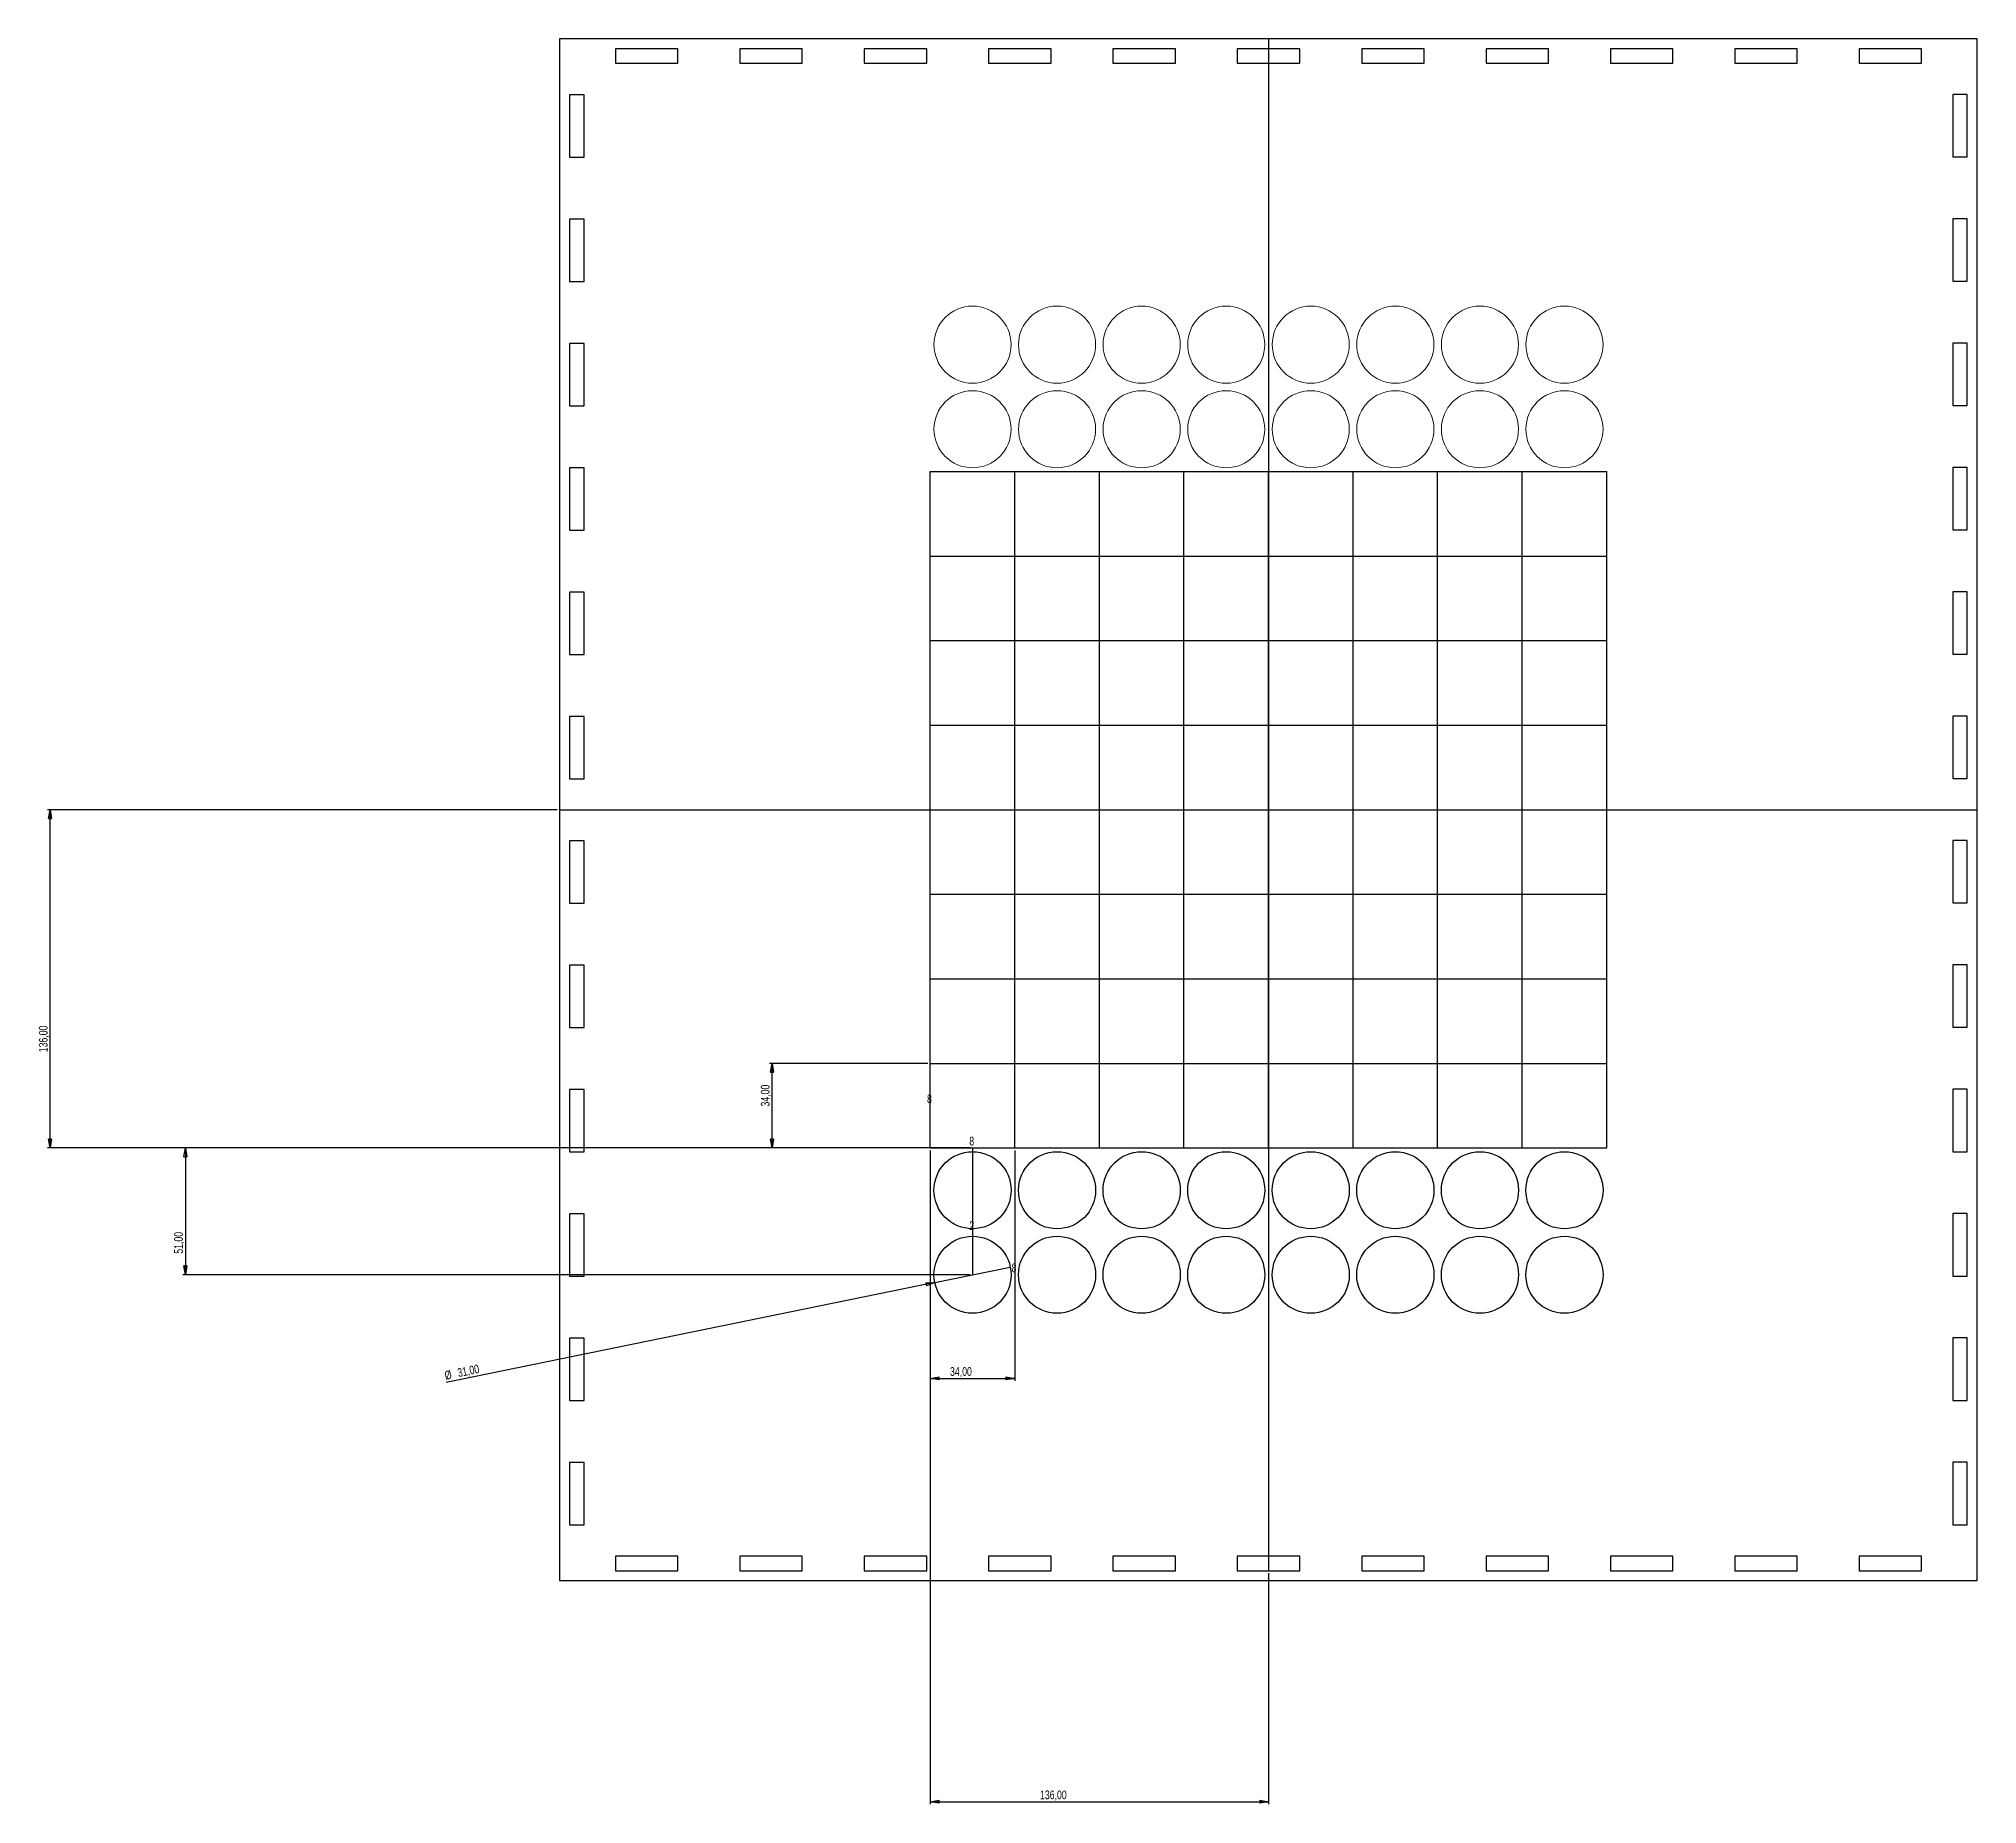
# Paper-space layout 'SW_Model_1' of a CAD drawing. Header units: millimetres. Extents: x -494 to 285, y -400 to 310.
import ezdxf

# ---------------------------------------------------------------- set-up
doc = ezdxf.new("R2010")
doc.units = ezdxf.units.MM
doc.layers.add('SLD-0', color=179, linetype='Continuous')
doc.styles.add('SLDTEXTSTYLE0', font='TXT', dxfattribs={"width": 0.75})
doc.dimstyles.new('SLDDIMSTYLE0', dxfattribs={"dimtxt": 3.5, "dimasz": 3.556, "dimexe": 0, "dimexo": 0.0625, "dimgap": 0.875, "dimtad": 1, "dimrnd": 1e-09, "dimzin": 12, "dimdsep": 46, "dimtxsty": 'SLDTEXTSTYLE0', "dimblk1": 'CLOSED', "dimblk2": 'CLOSED', "dimsah": 1, "dimcen": 0.09, "dimadec": 0, "dimazin": 3, "dimtfac": 1, "dimtdec": 4, "dimtofl": 0, "dimtmove": 0, "dimatfit": 3, "dimldrblk": 'CLOSED', "dimfxl": 1, "dimfrac": 2, "dimtolj": 1, "dimtzin": 12, "dimarcsym": 0})
doc.dimstyles.new('SLDDIMSTYLE1', dxfattribs={"dimtxt": 3.5, "dimasz": 3.556, "dimexe": 0, "dimexo": 0.0625, "dimgap": 0.875, "dimtad": 1, "dimrnd": 1e-09, "dimzin": 12, "dimdsep": 46, "dimtxsty": 'SLDTEXTSTYLE0', "dimblk1": 'NONE', "dimblk2": 'NONE', "dimsah": 1, "dimcen": 0.09, "dimadec": 0, "dimazin": 3, "dimtfac": 1, "dimtdec": 4, "dimtmove": 0, "dimatfit": 0, "dimldrblk": 'NONE', "dimfxl": 1, "dimfrac": 2, "dimtolj": 1, "dimtzin": 12, "dimarcsym": 0})
doc.dimstyles.new('SLDDIMSTYLE2', dxfattribs={"dimtxt": 3.5, "dimasz": 3.556, "dimexe": 0, "dimexo": 0.0625, "dimgap": 0.875, "dimtad": 1, "dimrnd": 1e-09, "dimzin": 12, "dimdsep": 46, "dimtxsty": 'SLDTEXTSTYLE0', "dimblk1": 'NONE', "dimblk2": 'CLOSED', "dimsah": 1, "dimcen": 0, "dimadec": 0, "dimazin": 3, "dimtfac": 1, "dimtdec": 4, "dimtmove": 0, "dimatfit": 3, "dimldrblk": 'NONE', "dimfxl": 1, "dimfrac": 2, "dimtolj": 1, "dimtzin": 12, "dimarcsym": 0})

# ---------------------------------------------------------------- blocks, each defined once
blk = doc.blocks.new('_Closed')
at = {"color": 0, "linetype": 'ByBlock', "lineweight": -2}
for p, q in [((-1, 0.166667), (0, 0)), ((-1, 0.166667), (-1, -0.166667)), ((0, 0), (-1, -0.166667)), ((0, 0), (-1, 0))]:
    blk.add_line(p, q, dxfattribs=at)
blk = doc.blocks.new('_D')
at = {"layer": 'SLD-0'}
for p, q in [((-135.96, -137), (-135.94, -399.9)), ((0.05, -307), (0.06, -399.89)), ((-135.94, -398.9), (0.06, -398.89))]:
    blk.add_line(p, q, dxfattribs=at)
at = {"layer": 'SLD-0', "xscale": 3.556, "yscale": 3.556}
for p, rotation in [((-135.94, -398.9), 180.0046506314), ((0.06, -398.89), 0.0046506314)]:
    blk.add_blockref('_Closed', p, dxfattribs=dict(at, rotation=rotation))
at = {"layer": 'SLD-0', "insert": (-91.84, -394.38), "char_height": 3.5, "attachment_point": 1, "rotation": 0.00465, "style": 'SLDTEXTSTYLE0'}
blk.add_mtext('136,00', dxfattribs=at)
blk = doc.blocks.new('_D_1')
at = {"layer": 'SLD-0'}
for p, q in [((-286, 0), (-490.84, 0)), ((-489.84, -136), (-489.84, 0)), ((-136.96, -136), (-490.84, -136))]:
    blk.add_line(p, q, dxfattribs=at)
at = {"layer": 'SLD-0', "xscale": 3.556, "yscale": 3.556}
for p, rotation in [((-489.84, 0), 90), ((-489.84, -136), 270)]:
    blk.add_blockref('_Closed', p, dxfattribs=dict(at, rotation=rotation))
at = {"layer": 'SLD-0', "insert": (-494.36, -97.53), "char_height": 3.5, "attachment_point": 1, "rotation": 90, "style": 'SLDTEXTSTYLE0'}
blk.add_mtext('136,00', dxfattribs=at)
blk = doc.blocks.new('_D_2')
at = {"layer": 'SLD-0'}
for p, q in [((-136.96, -102), (-200.57, -102)), ((-199.57, -136), (-199.57, -102)), ((-136.96, -136), (-200.57, -136))]:
    blk.add_line(p, q, dxfattribs=at)
at = {"layer": 'SLD-0', "xscale": 3.556, "yscale": 3.556}
for p, rotation in [((-199.57, -102), 90), ((-199.57, -136), 270)]:
    blk.add_blockref('_Closed', p, dxfattribs=dict(at, rotation=rotation))
at = {"layer": 'SLD-0', "insert": (-204.08, -119.36), "char_height": 3.5, "attachment_point": 1, "rotation": 90, "style": 'SLDTEXTSTYLE0'}
blk.add_mtext('34,00', dxfattribs=at)
blk = doc.blocks.new('_D_3')
at = {"layer": 'SLD-0'}
for p, q in [((-135.96, -137), (-135.96, -229.66)), ((-101.96, -137), (-101.96, -229.66)), ((-135.96, -228.66), (-101.96, -228.66))]:
    blk.add_line(p, q, dxfattribs=at)
at = {"layer": 'SLD-0', "xscale": 3.556, "yscale": 3.556, "rotation": 180}
blk.add_blockref('_Closed', (-135.96, -228.66), dxfattribs=at)
at = {"layer": 'SLD-0', "xscale": 3.556, "yscale": 3.556}
blk.add_blockref('_Closed', (-101.96, -228.66), dxfattribs=at)
at = {"layer": 'SLD-0', "insert": (-128.02, -224.15), "char_height": 3.5, "attachment_point": 1, "style": 'SLDTEXTSTYLE0'}
blk.add_mtext('34,00', dxfattribs=at)
blk = doc.blocks.new('_D_4')
at = {"color": 7, "linetype": 'Continuous', "lineweight": 18, "insert": (-120.26, -131.49), "char_height": 3.5, "attachment_point": 1, "style": 'SLDTEXTSTYLE0'}
blk.add_mtext('8', dxfattribs=at)
blk = doc.blocks.new('_None')
blk = doc.blocks.new('_D_5')
at = {"color": 7, "linetype": 'Continuous', "lineweight": 18, "insert": (-137.26, -114.49), "char_height": 3.5, "attachment_point": 1, "style": 'SLDTEXTSTYLE0'}
blk.add_mtext('8', dxfattribs=at)
blk = doc.blocks.new('_D_6')
at = {"layer": 'SLD-0'}
for p, q in [((-119.96, -136), (-436.47, -136)), ((-435.47, -136), (-435.47, -187)), ((-119.96, -187), (-436.47, -187))]:
    blk.add_line(p, q, dxfattribs=at)
at = {"layer": 'SLD-0', "xscale": 3.556, "yscale": 3.556}
for p, rotation in [((-435.47, -136), 90), ((-435.47, -187), 270)]:
    blk.add_blockref('_Closed', p, dxfattribs=dict(at, rotation=rotation))
at = {"layer": 'SLD-0', "insert": (-439.98, -178.54), "char_height": 3.5, "attachment_point": 1, "rotation": 90, "style": 'SLDTEXTSTYLE0'}
blk.add_mtext('51,00', dxfattribs=at)
blk = doc.blocks.new('_D_7')
at = {"layer": 'SLD-0'}
for q in [(-103.78, -183.9), (-330.6, -230.27)]:
    blk.add_line((-134.15, -190.1), q, dxfattribs=at)
at = {"layer": 'SLD-0', "xscale": 3.556, "yscale": 3.556, "rotation": 11.5552629763}
blk.add_blockref('_Closed', (-134.15, -190.1), dxfattribs=at)
at = {"layer": 'SLD-0', "char_height": 3.5, "attachment_point": 1, "rotation": 11.55526, "style": 'SLDTEXTSTYLE0'}
for s, insert in [('%%c', (-331.5, -225.85)), ('31,00', (-326.34, -224.74))]:
    blk.add_mtext(s, dxfattribs=dict(at, insert=insert))
blk = doc.blocks.new('_D_8')
at = {"color": 7, "linetype": 'Continuous', "lineweight": 18, "insert": (-103.26, -182.49), "char_height": 3.5, "attachment_point": 1, "style": 'SLDTEXTSTYLE0'}
blk.add_mtext('8', dxfattribs=at)
blk = doc.blocks.new('_D_9')
at = {"color": 7, "linetype": 'Continuous', "lineweight": 18, "insert": (-120.26, -165.49), "char_height": 3.5, "attachment_point": 1, "style": 'SLDTEXTSTYLE0'}
blk.add_mtext('2', dxfattribs=at)

psp = doc.layouts.new('SW_Model_1')

# ---------------------------------------------------------------- linework, layer by layer
at = {"layer": 'SLD-0', "color": 7, "linetype": 'Continuous', "lineweight": 25}
for p, q in [((285, 310), (-285, 310)), ((-285, 310), (-285, -310)), ((-262.5, 306), (-262.5, 300.15)), ((-237.4, 306), (-262.5, 306)), ((-237.4, 300.15), (-237.4, 306)), ((-187.4, 306), (-212.5, 306)), ((-212.5, 306), (-212.5, 300.15)), ((-187.4, 300.15), (-187.4, 306)), ((-137.4, 306), (-162.5, 306)), ((-162.5, 306), (-162.5, 300.15)), ((-137.4, 300.15), (-137.4, 306)), ((-87.4, 306), (-112.5, 306)), ((-112.5, 306), (-112.5, 300.15)), ((-87.4, 300.15), (-87.4, 306)), ((-37.4, 306), (-62.5, 306)), ((-62.5, 306), (-62.5, 300.15)), ((-37.4, 300.15), (-37.4, 306)), ((12.6, 306), (-12.5, 306)), ((-12.5, 306), (-12.5, 300.15)), ((12.6, 300.15), (12.6, 306)), ((62.6, 306), (37.5, 306)), ((37.5, 306), (37.5, 300.15)), ((62.6, 300.15), (62.6, 306)), ((112.6, 306), (87.5, 306)), ((87.5, 306), (87.5, 300.15)), ((112.6, 300.15), (112.6, 306)), ((162.6, 306), (137.5, 306)), ((137.5, 306), (137.5, 300.15)), ((162.6, 300.15), (162.6, 306)), ((212.6, 306), (187.5, 306)), ((187.5, 306), (187.5, 300.15)), ((212.6, 300.15), (212.6, 306)), ((262.6, 306), (237.5, 306)), ((237.5, 306), (237.5, 300.15)), ((262.6, 300.15), (262.6, 306)), ((285, -310), (285, 310)), ((-262.5, 300.15), (-237.4, 300.15)), ((-212.5, 300.15), (-187.4, 300.15)), ((-162.5, 300.15), (-137.4, 300.15)), ((-112.5, 300.15), (-87.4, 300.15)), ((-62.5, 300.15), (-37.4, 300.15)), ((-12.5, 300.15), (12.6, 300.15)), ((37.5, 300.15), (62.6, 300.15)), ((87.5, 300.15), (112.6, 300.15)), ((137.5, 300.15), (162.6, 300.15)), ((187.5, 300.15), (212.6, 300.15)), ((237.5, 300.15), (262.6, 300.15)), ((-281, 287.5), (-281, 262.4)), ((-275.15, 287.5), (-281, 287.5)), ((-275.15, 262.4), (-275.15, 287.5)), ((281, 287.6), (275.15, 287.6)), ((275.15, 287.6), (275.15, 262.5)), ((281, 262.5), (281, 287.6)), ((-281, 262.4), (-275.15, 262.4)), ((275.15, 262.5), (281, 262.5)), ((-275.15, 237.5), (-281, 237.5)), ((-281, 237.5), (-281, 212.4)), ((-275.15, 212.4), (-275.15, 237.5)), ((275.15, 237.6), (275.15, 212.5)), ((281, 237.6), (275.15, 237.6)), ((281, 212.5), (281, 237.6)), ((-281, 212.4), (-275.15, 212.4)), ((275.15, 212.5), (281, 212.5)), ((-275.15, 187.5), (-281, 187.5)), ((-281, 187.5), (-281, 162.4)), ((-275.15, 162.4), (-275.15, 187.5)), ((275.15, 187.6), (275.15, 162.5)), ((281, 187.6), (275.15, 187.6)), ((281, 162.5), (281, 187.6)), ((-281, 162.4), (-275.15, 162.4)), ((275.15, 162.5), (281, 162.5)), ((-275.15, 137.5), (-281, 137.5)), ((-281, 137.5), (-281, 112.4)), ((-275.15, 112.4), (-275.15, 137.5)), ((275.15, 137.6), (275.15, 112.5)), ((281, 137.6), (275.15, 137.6)), ((281, 112.5), (281, 137.6)), ((-281, 112.4), (-275.15, 112.4)), ((275.15, 112.5), (281, 112.5)), ((-275.15, 87.5), (-281, 87.5)), ((-281, 87.5), (-281, 62.4)), ((-275.15, 62.4), (-275.15, 87.5)), ((275.15, 87.6), (275.15, 62.5)), ((281, 87.6), (275.15, 87.6)), ((281, 62.5), (281, 87.6)), ((-281, 62.4), (-275.15, 62.4)), ((275.15, 62.5), (281, 62.5)), ((-275.15, 37.5), (-281, 37.5)), ((-281, 37.5), (-281, 12.4)), ((-275.15, 12.4), (-275.15, 37.5)), ((275.15, 37.6), (275.15, 12.5)), ((281, 37.6), (275.15, 37.6)), ((281, 12.5), (281, 37.6)), ((-281, 12.4), (-275.15, 12.4)), ((275.15, 12.5), (281, 12.5)), ((-275.15, -12.5), (-281, -12.5)), ((-281, -12.5), (-281, -37.6)), ((-275.15, -37.6), (-275.15, -12.5)), ((275.15, -12.4), (275.15, -37.5)), ((281, -12.4), (275.15, -12.4)), ((281, -37.5), (281, -12.4)), ((-281, -37.6), (-275.15, -37.6)), ((275.15, -37.5), (281, -37.5)), ((-275.15, -62.5), (-281, -62.5)), ((-281, -62.5), (-281, -87.6)), ((-275.15, -87.6), (-275.15, -62.5)), ((275.15, -62.4), (275.15, -87.5)), ((281, -62.4), (275.15, -62.4)), ((281, -87.5), (281, -62.4)), ((-281, -87.6), (-275.15, -87.6)), ((275.15, -87.5), (281, -87.5)), ((-275.15, -112.5), (-281, -112.5)), ((-281, -112.5), (-281, -137.6)), ((-275.15, -137.6), (-275.15, -112.5)), ((275.15, -112.4), (275.15, -137.5)), ((281, -112.4), (275.15, -112.4)), ((281, -137.5), (281, -112.4)), ((-281, -137.6), (-275.15, -137.6)), ((275.15, -137.5), (281, -137.5)), ((-275.15, -162.5), (-281, -162.5)), ((-281, -162.5), (-281, -187.6)), ((-275.15, -187.6), (-275.15, -162.5)), ((275.15, -162.4), (275.15, -187.5)), ((281, -162.4), (275.15, -162.4)), ((281, -187.5), (281, -162.4)), ((-281, -187.6), (-275.15, -187.6)), ((275.15, -187.5), (281, -187.5)), ((-275.15, -212.5), (-281, -212.5)), ((-281, -212.5), (-281, -237.6)), ((-275.15, -237.6), (-275.15, -212.5)), ((275.15, -212.4), (275.15, -237.5)), ((281, -212.4), (275.15, -212.4)), ((281, -237.5), (281, -212.4)), ((-281, -237.6), (-275.15, -237.6)), ((275.15, -237.5), (281, -237.5)), ((-275.15, -262.5), (-281, -262.5)), ((-281, -262.5), (-281, -287.6)), ((-275.15, -287.6), (-275.15, -262.5)), ((275.15, -262.4), (275.15, -287.5)), ((281, -262.4), (275.15, -262.4)), ((281, -287.5), (281, -262.4)), ((-281, -287.6), (-275.15, -287.6)), ((275.15, -287.5), (281, -287.5)), ((-262.5, -300.15), (-262.5, -306)), ((-237.4, -300.15), (-262.5, -300.15)), ((-237.4, -306), (-237.4, -300.15)), ((-212.5, -300.15), (-212.5, -306)), ((-187.4, -300.15), (-212.5, -300.15)), ((-187.4, -306), (-187.4, -300.15)), ((-162.5, -300.15), (-162.5, -306)), ((-137.4, -300.15), (-162.5, -300.15)), ((-137.4, -306), (-137.4, -300.15)), ((-112.5, -300.15), (-112.5, -306)), ((-87.4, -300.15), (-112.5, -300.15)), ((-87.4, -306), (-87.4, -300.15)), ((-62.5, -300.15), (-62.5, -306)), ((-37.4, -300.15), (-62.5, -300.15)), ((-37.4, -306), (-37.4, -300.15)), ((-12.5, -300.15), (-12.5, -306)), ((12.6, -300.15), (-12.5, -300.15)), ((12.6, -306), (12.6, -300.15)), ((37.5, -300.15), (37.5, -306)), ((62.6, -300.15), (37.5, -300.15)), ((62.6, -306), (62.6, -300.15)), ((87.5, -300.15), (87.5, -306)), ((112.6, -300.15), (87.5, -300.15)), ((112.6, -306), (112.6, -300.15)), ((137.5, -300.15), (137.5, -306)), ((162.6, -300.15), (137.5, -300.15)), ((162.6, -306), (162.6, -300.15)), ((187.5, -300.15), (187.5, -306)), ((212.6, -300.15), (187.5, -300.15)), ((212.6, -306), (212.6, -300.15)), ((237.5, -300.15), (237.5, -306)), ((262.6, -300.15), (237.5, -300.15)), ((262.6, -306), (262.6, -300.15)), ((-285, -310), (285, -310)), ((-262.5, -306), (-237.4, -306)), ((-212.5, -306), (-187.4, -306)), ((-162.5, -306), (-137.4, -306)), ((-112.5, -306), (-87.4, -306)), ((-62.5, -306), (-37.4, -306)), ((-12.5, -306), (12.6, -306)), ((37.5, -306), (62.6, -306)), ((87.5, -306), (112.6, -306)), ((137.5, -306), (162.6, -306)), ((187.5, -306), (212.6, -306)), ((237.5, -306), (262.6, -306))]:
    psp.add_line(p, q, dxfattribs=at)
at = {"layer": 'SLD-0'}
for p, q in [((0, 310), (0.05, -306)), ((-135.964, 102), (-135.964, 136)), ((-135.964, 136), (-101.964, 136)), ((-101.964, 102), (-101.964, 136)), ((-101.964, 136), (-67.964, 136)), ((-101.964, 102), (-101.964, 136)), ((-67.964, 102), (-67.964, 136)), ((-67.964, 102), (-67.964, 136)), ((-67.964, 136), (-33.964, 136)), ((-33.964, 102), (-33.964, 136)), ((-33.964, 102), (-33.964, 136)), ((-33.964, 136), (0.036, 136)), ((0.036, 102), (0.036, 136)), ((0.036, 102), (0.036, 136)), ((0.036, 136), (34.036, 136)), ((34.036, 102), (34.036, 136)), ((34.036, 102), (34.036, 136)), ((34.036, 136), (68.036, 136)), ((68.036, 102), (68.036, 136)), ((68.036, 102), (68.036, 136)), ((68.036, 136), (102.036, 136)), ((102.036, 102), (102.036, 136)), ((102.036, 102), (102.036, 136)), ((102.036, 136), (136.036, 136)), ((136.036, 102), (136.036, 136)), ((-135.964, 68), (-135.964, 102)), ((-135.964, 102), (-101.964, 102)), ((-135.964, 102), (-101.964, 102)), ((-101.964, 68), (-101.964, 102)), ((-101.964, 102), (-67.964, 102)), ((-101.964, 102), (-67.964, 102)), ((-101.964, 68), (-101.964, 102)), ((-67.964, 68), (-67.964, 102)), ((-67.964, 68), (-67.964, 102)), ((-67.964, 102), (-33.964, 102)), ((-67.964, 102), (-33.964, 102)), ((-33.964, 68), (-33.964, 102)), ((-33.964, 68), (-33.964, 102)), ((-33.964, 102), (0.036, 102)), ((-33.964, 102), (0.036, 102)), ((0.036, 68), (0.036, 102)), ((0.036, 68), (0.036, 102)), ((0.036, 102), (34.036, 102)), ((0.036, 102), (34.036, 102)), ((34.036, 68), (34.036, 102)), ((34.036, 68), (34.036, 102)), ((34.036, 102), (68.036, 102)), ((34.036, 102), (68.036, 102)), ((68.036, 68), (68.036, 102)), ((68.036, 68), (68.036, 102)), ((68.036, 102), (102.036, 102)), ((68.036, 102), (102.036, 102)), ((102.036, 68), (102.036, 102)), ((102.036, 68), (102.036, 102)), ((102.036, 102), (136.036, 102)), ((102.036, 102), (136.036, 102)), ((136.036, 68), (136.036, 102)), ((-135.964, 34), (-135.964, 68)), ((-135.964, 68), (-101.964, 68)), ((-135.964, 68), (-101.964, 68)), ((-101.964, 34), (-101.964, 68)), ((-101.964, 68), (-67.964, 68)), ((-101.964, 68), (-67.964, 68)), ((-101.964, 34), (-101.964, 68)), ((-67.964, 34), (-67.964, 68)), ((-67.964, 34), (-67.964, 68)), ((-67.964, 68), (-33.964, 68)), ((-67.964, 68), (-33.964, 68)), ((-33.964, 34), (-33.964, 68)), ((-33.964, 34), (-33.964, 68)), ((-33.964, 68), (0.036, 68)), ((-33.964, 68), (0.036, 68)), ((0.036, 34), (0.036, 68)), ((0.036, 34), (0.036, 68)), ((0.036, 68), (34.036, 68)), ((0.036, 68), (34.036, 68)), ((34.036, 34), (34.036, 68)), ((34.036, 34), (34.036, 68)), ((34.036, 68), (68.036, 68)), ((34.036, 68), (68.036, 68)), ((68.036, 34), (68.036, 68)), ((68.036, 34), (68.036, 68)), ((68.036, 68), (102.036, 68)), ((68.036, 68), (102.036, 68)), ((102.036, 34), (102.036, 68)), ((102.036, 34), (102.036, 68)), ((102.036, 68), (136.036, 68)), ((102.036, 68), (136.036, 68)), ((136.036, 34), (136.036, 68)), ((-135.964, 0), (-135.964, 34)), ((-135.964, 34), (-101.964, 34)), ((-135.964, 34), (-101.964, 34)), ((-101.964, 0), (-101.964, 34)), ((-101.964, 34), (-67.964, 34)), ((-101.964, 34), (-67.964, 34)), ((-101.964, 0), (-101.964, 34)), ((-67.964, 0), (-67.964, 34)), ((-67.964, 0), (-67.964, 34)), ((-67.964, 34), (-33.964, 34)), ((-67.964, 34), (-33.964, 34)), ((-33.964, 0), (-33.964, 34)), ((-33.964, 0), (-33.964, 34)), ((-33.964, 34), (0.036, 34)), ((-33.964, 34), (0.036, 34)), ((0.036, 0), (0.036, 34)), ((0.036, 0), (0.036, 34)), ((0.036, 34), (34.036, 34)), ((0.036, 34), (34.036, 34)), ((34.036, 0), (34.036, 34)), ((34.036, 0), (34.036, 34)), ((34.036, 34), (68.036, 34)), ((34.036, 34), (68.036, 34)), ((68.036, 0), (68.036, 34)), ((68.036, 0), (68.036, 34)), ((68.036, 34), (102.036, 34)), ((68.036, 34), (102.036, 34)), ((102.036, 0), (102.036, 34)), ((102.036, 0), (102.036, 34)), ((102.036, 34), (136.036, 34)), ((102.036, 34), (136.036, 34)), ((136.036, 0), (136.036, 34)), ((-285, 0), (285, 0)), ((-135.964, -34), (-135.964, 0)), ((-135.964, 0), (-101.964, 0)), ((-135.964, 0), (-101.964, 0)), ((-101.964, -34), (-101.964, 0)), ((-101.964, 0), (-67.964, 0)), ((-101.964, 0), (-67.964, 0)), ((-101.964, -34), (-101.964, 0)), ((-67.964, -34), (-67.964, 0)), ((-67.964, -34), (-67.964, 0)), ((-67.964, 0), (-33.964, 0)), ((-67.964, 0), (-33.964, 0)), ((-33.964, -34), (-33.964, 0)), ((-33.964, -34), (-33.964, 0)), ((-33.964, 0), (0.036, 0)), ((-33.964, 0), (0.036, 0)), ((0.036, -34), (0.036, 0)), ((0.036, -34), (0.036, 0)), ((0.036, 0), (34.036, 0)), ((0.036, 0), (34.036, 0)), ((34.036, -34), (34.036, 0)), ((34.036, -34), (34.036, 0)), ((34.036, 0), (68.036, 0)), ((34.036, 0), (68.036, 0)), ((68.036, -34), (68.036, 0)), ((68.036, -34), (68.036, 0)), ((68.036, 0), (102.036, 0)), ((68.036, 0), (102.036, 0)), ((102.036, -34), (102.036, 0)), ((102.036, -34), (102.036, 0)), ((102.036, 0), (136.036, 0)), ((102.036, 0), (136.036, 0)), ((136.036, -34), (136.036, 0)), ((-135.964, -68), (-135.964, -34)), ((-135.964, -34), (-101.964, -34)), ((-135.964, -34), (-101.964, -34)), ((-101.964, -68), (-101.964, -34)), ((-101.964, -34), (-67.964, -34)), ((-101.964, -34), (-67.964, -34)), ((-101.964, -68), (-101.964, -34)), ((-67.964, -68), (-67.964, -34)), ((-67.964, -68), (-67.964, -34)), ((-67.964, -34), (-33.964, -34)), ((-67.964, -34), (-33.964, -34)), ((-33.964, -68), (-33.964, -34)), ((-33.964, -68), (-33.964, -34)), ((-33.964, -34), (0.036, -34)), ((-33.964, -34), (0.036, -34)), ((0.036, -68), (0.036, -34)), ((0.036, -68), (0.036, -34)), ((0.036, -34), (34.036, -34)), ((0.036, -34), (34.036, -34)), ((34.036, -68), (34.036, -34)), ((34.036, -68), (34.036, -34)), ((34.036, -34), (68.036, -34)), ((34.036, -34), (68.036, -34)), ((68.036, -68), (68.036, -34)), ((68.036, -68), (68.036, -34)), ((68.036, -34), (102.036, -34)), ((68.036, -34), (102.036, -34)), ((102.036, -68), (102.036, -34)), ((102.036, -68), (102.036, -34)), ((102.036, -34), (136.036, -34)), ((102.036, -34), (136.036, -34)), ((136.036, -68), (136.036, -34)), ((-135.964, -102), (-135.964, -68)), ((-135.964, -68), (-101.964, -68)), ((-135.964, -68), (-101.964, -68)), ((-101.964, -102), (-101.964, -68)), ((-101.964, -68), (-67.964, -68)), ((-101.964, -68), (-67.964, -68)), ((-101.964, -102), (-101.964, -68)), ((-67.964, -102), (-67.964, -68)), ((-67.964, -102), (-67.964, -68)), ((-67.964, -68), (-33.964, -68)), ((-67.964, -68), (-33.964, -68)), ((-33.964, -102), (-33.964, -68)), ((-33.964, -102), (-33.964, -68)), ((-33.964, -68), (0.036, -68)), ((-33.964, -68), (0.036, -68)), ((0.036, -102), (0.036, -68)), ((0.036, -102), (0.036, -68)), ((0.036, -68), (34.036, -68)), ((0.036, -68), (34.036, -68)), ((34.036, -102), (34.036, -68)), ((34.036, -102), (34.036, -68)), ((34.036, -68), (68.036, -68)), ((34.036, -68), (68.036, -68)), ((68.036, -102), (68.036, -68)), ((68.036, -102), (68.036, -68)), ((68.036, -68), (102.036, -68)), ((68.036, -68), (102.036, -68)), ((102.036, -102), (102.036, -68)), ((102.036, -102), (102.036, -68)), ((102.036, -68), (136.036, -68)), ((102.036, -68), (136.036, -68)), ((136.036, -102), (136.036, -68)), ((-135.964, -136), (-135.964, -102)), ((-135.964, -102), (-101.964, -102)), ((-135.964, -102), (-101.964, -102)), ((-101.964, -136), (-101.964, -102)), ((-101.964, -136), (-101.964, -102)), ((-101.964, -102), (-67.964, -102)), ((-101.964, -102), (-67.964, -102)), ((-67.964, -136), (-67.964, -102)), ((-67.964, -136), (-67.964, -102)), ((-67.964, -102), (-33.964, -102)), ((-67.964, -102), (-33.964, -102)), ((-33.964, -136), (-33.964, -102)), ((-33.964, -136), (-33.964, -102)), ((-33.964, -102), (0.036, -102)), ((-33.964, -102), (0.036, -102)), ((0.036, -136), (0.036, -102)), ((0.036, -136), (0.036, -102)), ((0.036, -102), (34.036, -102)), ((0.036, -102), (34.036, -102)), ((34.036, -136), (34.036, -102)), ((34.036, -136), (34.036, -102)), ((34.036, -102), (68.036, -102)), ((34.036, -102), (68.036, -102)), ((68.036, -136), (68.036, -102)), ((68.036, -136), (68.036, -102)), ((68.036, -102), (102.036, -102)), ((68.036, -102), (102.036, -102)), ((102.036, -136), (102.036, -102)), ((102.036, -136), (102.036, -102)), ((102.036, -102), (136.036, -102)), ((102.036, -102), (136.036, -102)), ((136.036, -136), (136.036, -102)), ((-135.964, -136), (-101.964, -136)), ((-118.964, -136), (-118.964, -187)), ((-101.964, -136), (-67.964, -136)), ((-67.964, -136), (-33.964, -136)), ((-33.964, -136), (0.036, -136)), ((0.036, -136), (34.036, -136)), ((34.036, -136), (68.036, -136)), ((68.036, -136), (102.036, -136)), ((102.036, -136), (136.036, -136))]:
    psp.add_line(p, q, dxfattribs=at)
at = {"layer": 'SLD-0', "color": 7, "linetype": 'Continuous', "lineweight": 18}
for centre in [(-118.964, 187), (-84.964, 187), (-50.964, 187), (-16.964, 187), (17.036, 187), (51.036, 187), (85.036, 187), (119.036, 187), (-118.964, 153), (-84.964, 153), (-50.964, 153), (-16.964, 153), (17.036, 153), (51.036, 153), (85.036, 153), (119.036, 153)]:
    psp.add_circle(centre, 15.5, dxfattribs=at)
at = {"layer": 'SLD-0'}
for centre in [(-118.964, -153), (-84.964, -153), (-50.964, -153), (-16.964, -153), (17.036, -153), (51.036, -153), (85.036, -153), (119.036, -153), (-118.964, -187), (-84.964, -187), (-50.964, -187), (-16.964, -187), (17.036, -187), (51.036, -187), (85.036, -187), (119.036, -187)]:
    psp.add_circle(centre, 15.5, dxfattribs=at)

# ---------------------------------------------------------------- dimensions: what is measured, and where the dimension line sits
at = {"color": 7, "linetype": 'Continuous', "lineweight": 18}
for base, p1, p2, picture, middle in [((-135.964, -102), (-135.964, -136), (-135.964, -102), '_D_5', (-135.964, -119)), ((-118.963799149, -136), (-135.963799149, -136), (-101.963799149, -136), '_D_4', (-118.963799149, -136)), ((-118.964, -153), (-118.964, -187), (-118.964, -153), '_D_9', (-118.964, -170)), ((-101.963799149, -187), (-118.963799149, -187), (-84.963799149, -187), '_D_8', (-101.963799149, -187))]:
    dim = psp.add_linear_dim(base=base, p1=p1, p2=p2, angle=90, dimstyle='SLDDIMSTYLE1', dxfattribs=at)
    dim.commit()
    dim.dimension.update_dxf_attribs({"geometry": picture, "text_midpoint": middle, "dimtype": 160})
at = {"layer": 'SLD-0'}
for base, p1, p2, angle, picture, middle in [((-489.845, 0), (-135.964, -136), (-285, 0), 90, '_D_1', (-489.845, -90.417)), ((-199.569, -102), (-135.964, -136), (-135.964, -102), 90, '_D_2', (-199.569, -113.539)), ((-435.472, -187), (-118.964, -136), (-118.964, -187), 90, '_D_6', (-435.472, -172.716)), ((0.058, -398.887), (-135.964, -136), (0.05, -306), 0.004651, '_D', (-84.723, -398.894))]:
    dim = psp.add_linear_dim(base=base, p1=p1, p2=p2, angle=angle, dimstyle='SLDDIMSTYLE0', dxfattribs=at)
    dim.commit()
    dim.dimension.update_dxf_attribs({"geometry": picture, "text_midpoint": middle, "dimtype": 160})
dim = psp.add_linear_dim(base=(-101.964, -228.659), p1=(-135.964, -136), p2=(-101.964, -136), dimstyle='SLDDIMSTYLE0', dxfattribs=at)
dim.commit()
dim.dimension.update_dxf_attribs({"geometry": '_D_3', "text_midpoint": (-122.205, -228.659), "dimtype": 160})
dim = psp.add_diameter_dim_2p(p1=(-103.778, -183.895), p2=(-134.15, -190.105), dimstyle='SLDDIMSTYLE2', dxfattribs=at)
dim.commit()
dim.dimension.update_dxf_attribs({"geometry": '_D_7', "text_midpoint": (-322.333, -228.58), "dimtype": 163})

doc.saveas('drawing.dxf')
